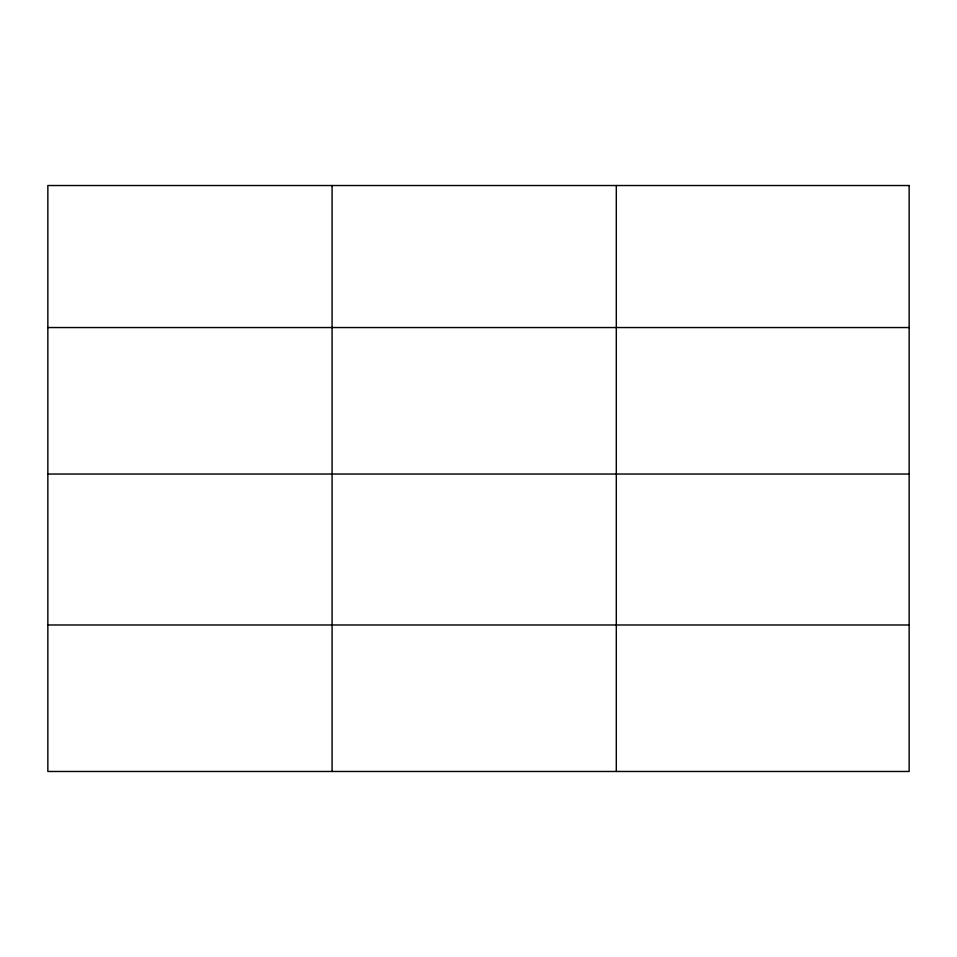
<?xml version="1.0" encoding="UTF-8"?>
<svg xmlns="http://www.w3.org/2000/svg" width="957" height="957" viewBox="0 0 957 957"><rect width="100%" height="100%" fill="white"/><g stroke="black" fill="none" stroke-linecap="round" stroke-linejoin="round"><path stroke-width="1.44" d="M47.85 327.545L909.15 327.545M47.85 474.038L909.15 474.038M47.85 624.981L909.15 624.981M616.308 185.526L616.308 771.474M332.079 185.526L332.079 771.474M909.15 185.526L47.85 185.526L47.85 771.474L909.15 771.474L909.15 185.526"/></g></svg>
